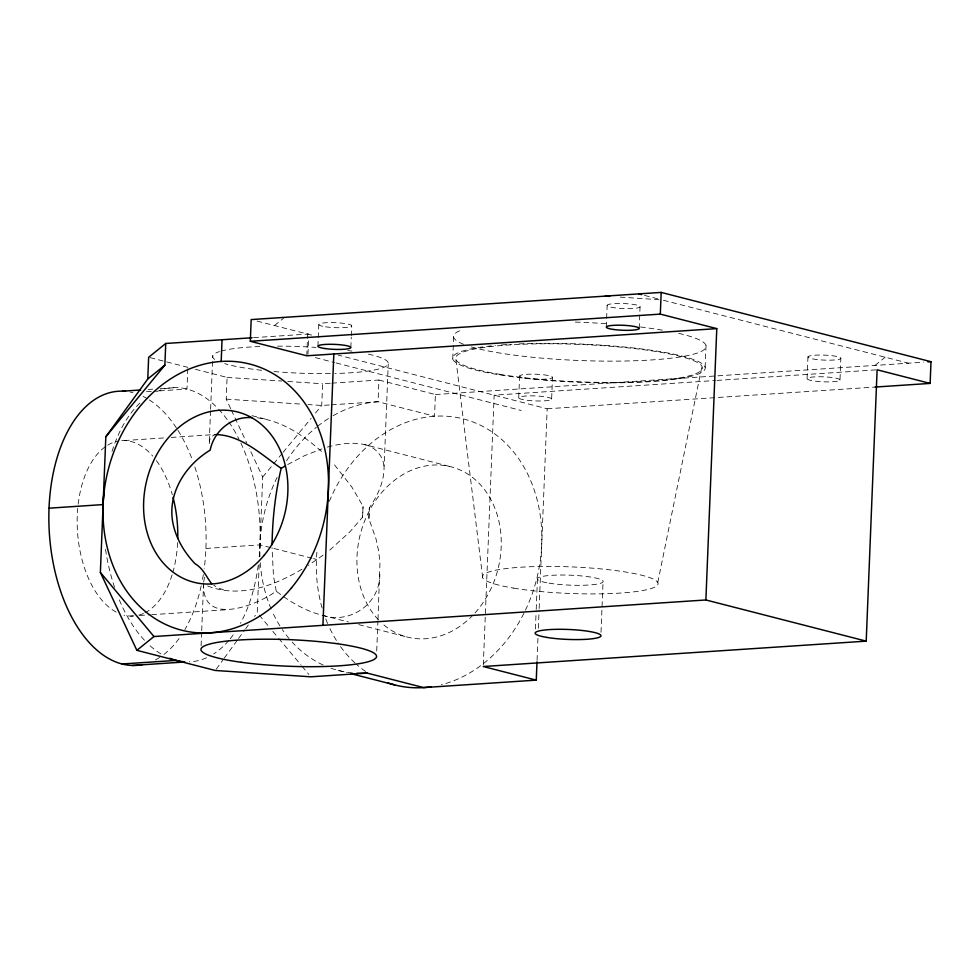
<?xml version="1.0" encoding="UTF-8"?>
<svg xmlns="http://www.w3.org/2000/svg" width="980" height="980" viewBox="0 0 980 980"><rect width="100%" height="100%" fill="white"/><g stroke="black" fill="none" stroke-linecap="round" stroke-linejoin="round"><path stroke-width="0.73" stroke-dasharray="4.9 3.68" d="M203.656 583.443C201.292 627.396 256.797 605.407 276.238 591.161C289.504 601.561 304.29 610.332 320.632 614.827M377.986 619.36L379.958 562.998L378.648 551.017L375.891 538.473L368.884 518.751L369.325 507.897C377.214 496.211 383.805 482.834 384.05 468.477L388.252 363.948M187.805 368.799L186.984 389.06L153.946 391.253M201.096 645.845L201.647 632.186M201.709 630.667L203.534 585.134M210.541 410.755L209.193 444.32L209.671 439.763L211.582 436.529L214.926 434.679M210.602 409.236L212.746 355.838M230.692 408.697L226.209 399.13L227.078 377.423L195.118 369.215M259.186 564.468L257.25 612.708L254.579 616.396M259.492 556.934L262.701 477.04L249.251 448.338M306.789 355.789L307.426 339.864M307.487 338.418L307.659 334.082M307.977 354.258L308.675 336.899M317.924 346.271L318.218 339.043M318.267 337.598L318.794 324.564M330.223 383.266L322.616 383.768L321.746 405.475L314.972 413.683M350.852 347.447L351.269 337.316M351.318 335.871L351.722 325.74M329.758 550.111L349.909 531.797L362.612 517.134L363.053 506.28L351.722 486.852L333.249 463.271M331.742 383.156L378.929 380.032L378.06 401.739A137.359 110.948 -75.6 0 0 330.774 417.1M376.712 650.977L377.925 620.867M378.929 380.032L435.402 394.536L434.532 416.243L378.06 401.739L330.873 404.863M452.76 358.815L453.642 337.108M483.312 664.991L494.153 395.161L715.388 380.51M518.726 397.696L519.596 375.989M535.423 629.05L536.146 610.957M536.207 609.45L537.42 579.303M537.065 660.312L537.983 637.441M538.351 628.29L539.086 610.001M539.147 608.482L547.171 408.783L338.235 355.127M551.642 399.154A16.489 2.499 2.3 0 0 527.448 395.92A16.489 2.499 2.3 0 0 526.456 400.195A16.489 2.499 2.3 0 0 551.642 399.154L552.512 377.447A16.489 2.499 2.3 0 0 528.318 374.213A16.489 2.499 2.3 0 0 527.326 378.488A16.489 2.499 2.3 0 0 552.512 377.447M606.289 327.002L606.571 319.762M606.632 318.316L607.159 305.295M601.01 632.284L603.068 581.03M639.193 328.521L640.062 306.814A16.489 2.499 2.3 0 0 616.04 303.531A16.489 2.499 2.3 0 0 614.717 307.806A16.489 2.499 2.3 0 0 640.062 306.814M705.159 367.365L706.029 345.658M807.079 378.562L807.949 356.855M839.983 380.081A16.489 2.499 2.3 0 0 815.96 376.81A16.489 2.499 2.3 0 0 814.649 381.073A16.489 2.499 2.3 0 0 839.983 380.081L840.852 358.374A16.489 2.499 2.3 0 0 816.83 355.103A16.489 2.499 2.3 0 0 815.519 359.366A16.489 2.499 2.3 0 0 840.852 358.374M362.612 517.134L363.053 506.28M368.884 518.751L369.325 507.897M379.799 574.194C380.301 603.705 349.713 624.946 322.126 615.109M203.656 582.096L205.016 574.243M657.764 582.475L701.962 366.336M216.2 669.254L223.342 659.418M224.236 658.192L237.613 639.756M238.507 638.519L244.755 629.92M245.649 628.695L248.332 625.007M262.701 477.04L282.056 453.581M283.024 452.405L311.101 418.374M274.498 325.556L283.526 318.267M875.005 365.405L885.173 357.21M323.118 555.133L308.332 565.411M287.679 464.557L304.621 455.627L321.783 448.938M301.975 569.221C273.812 586.114 238.802 598.817 206.547 585.538M327.369 447.088C339.472 443.842 352.298 441.76 364.695 444.614L451.106 466.811M253.6 337.659L308.786 334.009M148.176 389.489L152.672 389.183M160.181 388.693L176.706 387.59M146.437 391.743L152.451 391.351M435.402 394.536L923.491 362.196M329.354 404.973L321.746 405.475L308.1 404.569M716.907 380.412L877.112 369.791M547.171 408.783L875.201 387.051M124.387 440.547L165.191 437.84M171.243 437.435L216.592 434.434M205.91 548.457L259.97 544.88L312.106 558.269M130.573 616.089L133.599 615.881M139.638 615.489L150.222 614.779M151.728 614.681L225.804 609.78M620.132 297.112L658.977 299.684M227.078 377.423L281.664 381.049M287.74 381.453L322.616 383.768M226.209 399.13L302.024 404.164M257.275 417.774C282.522 421.118 304.547 435.892 322.935 452.772M644.485 295.397L659.05 299.145M663.436 300.272L908.472 363.188M257.017 321.073L314.262 335.773M315.327 357.614L334.584 362.563M336.067 362.943L521.262 410.498M150.099 357.651L187.866 367.353M252.032 415.679L267.712 419.71M313.551 558.637L316.454 559.384M322.102 615.207L348.464 621.982M358.717 624.615L407.055 637.024M338.198 670.394L346.883 672.623M364.695 444.614C375.757 447.039 384.209 457.023 384.05 468.477M223.661 589.923L216.984 587.412L213.775 585.183M259.198 615.048L268.949 626.698M272.844 631.365L277.707 637.184M278.688 638.36L301.105 665.163M302.073 666.327L308.896 674.485M231.329 410.069L246.691 442.874M276.238 591.161L273.481 575.983L272.036 547.649M455.957 359.844L482.711 577.857M160.892 653.868A137.359 78.265 86.2 0 1 148.544 644.375M144.464 640.271A137.359 78.265 86.2 0 1 118.139 596.979M114.611 587.388A137.359 78.265 86.2 0 1 105.093 546.313M112.014 451.425A137.359 78.265 86.2 0 1 141.377 401.714M156.555 391.682A137.359 78.265 86.2 0 1 216.592 407.092M218.626 409.199A137.359 78.265 86.2 0 1 227.997 420.738M228.83 421.915A137.359 78.265 86.2 0 1 238.973 439.163M240.86 443.046A137.359 78.265 86.2 0 1 259.063 558.086M258.23 565.276A137.359 78.265 86.2 0 1 240.455 623.305M233.154 634.918A137.359 78.265 86.2 0 1 229.614 639.475M228.708 640.553A137.359 78.265 86.2 0 1 213.714 653.88M206.523 657.788A137.359 78.265 86.2 0 1 189.299 661.867M352.506 672.905A137.359 110.948 -75.6 0 1 329.868 667.797M323.143 665.016A137.359 110.948 -75.6 0 1 292.15 642.108M289.112 638.629A137.359 110.948 -75.6 0 1 282.289 629.552M279.937 625.926A137.359 110.948 -75.6 0 1 272.342 611.716M271.142 608.984A137.359 110.948 -75.6 0 1 260.227 562.52M259.933 556.677A137.359 110.948 -75.6 0 1 277.132 477.358M286.564 460.747A137.359 110.948 -75.6 0 1 316.307 427.317M317.471 426.374A137.359 110.948 -75.6 0 1 329.537 417.86M133.194 616.04A87.906 50.09 86.2 0 1 123.982 615.146M116.179 612.059A87.906 50.09 86.2 0 1 77.726 508.375M78.167 504.198A87.906 50.09 86.2 0 1 105.399 446.672M107.788 445.104A87.906 50.09 86.2 0 1 117.857 441.11M121.753 440.596A87.906 50.09 86.2 0 1 152.806 456.141M156.371 460.6A87.906 50.09 86.2 0 1 172.321 494.741M177.613 542.626A87.906 50.09 86.2 0 1 172.933 572.038M172.088 574.856A87.906 50.09 86.2 0 1 144.709 612.88M143.46 613.468A87.906 50.09 86.2 0 1 137.102 615.526M129.985 391.988A137.359 78.265 86.2 0 1 132.925 392.649M143.117 396.435A137.359 78.265 86.2 0 1 148.127 399.179M149.364 399.95A137.359 78.265 86.2 0 1 177.196 429.154M177.993 430.392A137.359 78.265 86.2 0 1 192.496 460.282M194.849 466.995A137.359 78.265 86.2 0 1 204.171 568.853M203.338 574.537A137.359 78.265 86.2 0 1 201.831 582.892M201.194 585.856A137.359 78.265 86.2 0 1 184.853 629.613M179.083 638.495A137.359 78.265 86.2 0 1 161.97 655.877M159.642 657.458A137.359 78.265 86.2 0 1 154.877 660.214M368.419 354.123A87.906 13.303 2.3 0 1 334.915 373.49M330.321 373.576A87.906 13.303 2.3 0 1 273.861 371.53M261.685 370.305A87.906 13.303 2.3 0 1 224.69 363.641M214.681 359.366A87.906 13.303 2.3 0 1 219.434 351.587M220.978 351.11A87.906 13.303 2.3 0 1 260.141 346.491M277.524 346.148A87.906 13.303 2.3 0 1 315.977 347.398M347.888 350.546A87.906 13.303 2.3 0 1 351.955 351.122M329.305 501.344A137.359 110.948 -75.6 0 1 484.855 427.525A137.359 110.948 -75.6 0 1 525.207 610.638M523.908 613.284A137.359 110.948 -75.6 0 1 441.319 684.751M365.589 671.496A137.359 110.948 -75.6 0 1 356.193 664.097M355.079 663.08A137.359 110.948 -75.6 0 1 337.965 642.856M336.41 640.43A137.359 110.948 -75.6 0 1 328.815 626.22M327.614 623.488A137.359 110.948 -75.6 0 1 324.87 616.494M322.138 608.053A137.359 110.948 -75.6 0 1 317.042 550.49M378.452 619.838A87.906 71.013 -75.6 0 1 379.75 494.912A87.906 71.013 -75.6 0 1 483.716 488.604A87.906 71.013 -75.6 0 1 473.989 614.056M473.058 615.036A87.906 71.013 -75.6 0 1 382.433 623.709M678.699 333.359A126.371 19.11 2.3 0 1 650.451 360.015A126.371 19.11 2.3 0 1 469.971 346.504M463.626 344.311A126.371 19.11 2.3 0 1 461.531 330.052M575.346 322.089A126.371 19.11 2.3 0 1 608.151 323.853M640.491 326.989A126.371 19.11 2.3 0 1 664.538 330.517M519.118 343.894A126.371 19.11 2.3 0 1 705.098 367.157A126.371 19.11 2.3 0 1 529.702 378.77A126.371 19.11 2.3 0 1 495.439 345.462M501.442 344.948A126.371 19.11 2.3 0 1 511.977 344.25M325.544 326.793A16.489 2.499 2.3 0 0 351.636 326.058A16.489 2.499 2.3 0 0 328.594 322.616A16.489 2.499 2.3 0 0 325.544 326.793M549.008 583.149A32.965 4.986 2.3 0 0 602.663 582.316A32.965 4.986 2.3 0 0 559.053 575.04A32.965 4.986 2.3 0 0 549.008 583.149M513.606 588.123A87.906 13.303 2.3 0 0 656.71 585.905A87.906 13.303 2.3 0 0 540.409 566.477A87.906 13.303 2.3 0 0 513.606 588.123M499.359 374.262A123.541 18.694 2.3 0 0 700.48 371.151A123.541 18.694 2.3 0 0 537.04 343.858A123.541 18.694 2.3 0 0 499.359 374.262"/><path stroke-width="1.47" d="M272.048 544.721C272.452 519.057 275.294 493.369 281.162 468.367L285.07 466.088M537.003 661.831L536.268 680.132L423.63 687.592L367.157 673.089L310.844 676.812L215.306 670.479L136.869 650.34L100.377 572.43L105.828 436.762L147.772 378.99L164.873 365.185L165.743 343.478L252.093 337.757M147.772 378.99L148.642 357.284L165.743 343.478M221.186 361.461L222.056 339.754M930.13 383.413L877.112 369.791L866.21 641.141L705.882 599.968L716.784 328.619L306.789 355.789L250.317 341.285L251.186 319.578L661.182 292.408L931 361.706L930.13 383.413L875.201 387.051M322.922 625.338L333.825 353.988M716.784 328.619L660.312 314.115L661.182 292.408M105.828 436.762L164.873 365.185M136.869 650.34L153.97 636.535L705.882 599.968M216.09 434.569C241.276 435.243 261.513 454.647 281.162 468.367M250.317 341.285L660.312 314.115M122.635 391.179L140.667 389.979M927.999 361.902L931 361.706M49.037 508.179L103.108 504.59M122.022 663.987L176.094 660.41M132.312 665.457L184.877 661.978M866.21 641.141L483.25 666.51L536.268 680.132M251.664 417.652C231.954 416.022 213.91 431.004 210.173 450.139C186.237 464.557 168.131 491.801 172.48 520.564C175.065 536.966 183.677 551.765 195.032 563.696C203.264 568.461 206.18 576.718 211.643 583.688M605.187 296.119L609.67 296.413M638.654 293.902L641.569 294.649M351.232 673.738L394.671 684.898M100.377 572.43L153.97 636.535M183.444 661.696A137.359 78.265 86.2 0 1 169.699 658.303M103.059 522.475A137.359 78.265 86.2 0 1 104.321 488.493M173.043 497.399A87.906 50.09 86.2 0 1 177.76 538.363M142.517 664.575A137.359 78.265 86.2 0 1 49.306 532.471A137.359 78.265 86.2 0 1 125.575 391.351M367.157 673.089A137.359 110.948 -75.6 0 1 356.879 673.199M431.016 686.808A137.359 110.948 -75.6 0 1 387.713 682.791M291.538 587.792A137.359 110.948 -75.6 0 0 250.157 364.144A137.359 110.948 -75.6 0 0 105.534 539.453A137.359 110.948 -75.6 0 0 291.538 587.792M264.245 555.146A87.906 71.013 -75.6 0 0 237.773 412.017A87.906 71.013 -75.6 0 0 145.212 524.214A87.906 71.013 -75.6 0 0 264.245 555.146M241.337 662.284A87.906 13.303 2.3 0 0 376.479 657.004A87.906 13.303 2.3 0 0 248.369 639.536A87.906 13.303 2.3 0 0 241.337 662.284M546.828 637.417A32.965 4.986 2.3 0 0 600.483 636.583A32.965 4.986 2.3 0 0 556.873 629.307A32.965 4.986 2.3 0 0 546.828 637.417M613.848 329.513A16.489 2.499 2.3 0 0 639.193 328.521A16.489 2.499 2.3 0 0 615.171 325.25A16.489 2.499 2.3 0 0 613.848 329.513M324.674 348.5A16.489 2.499 2.3 0 0 350.767 347.765A16.489 2.499 2.3 0 0 327.724 344.323A16.489 2.499 2.3 0 0 324.674 348.5"/></g></svg>
